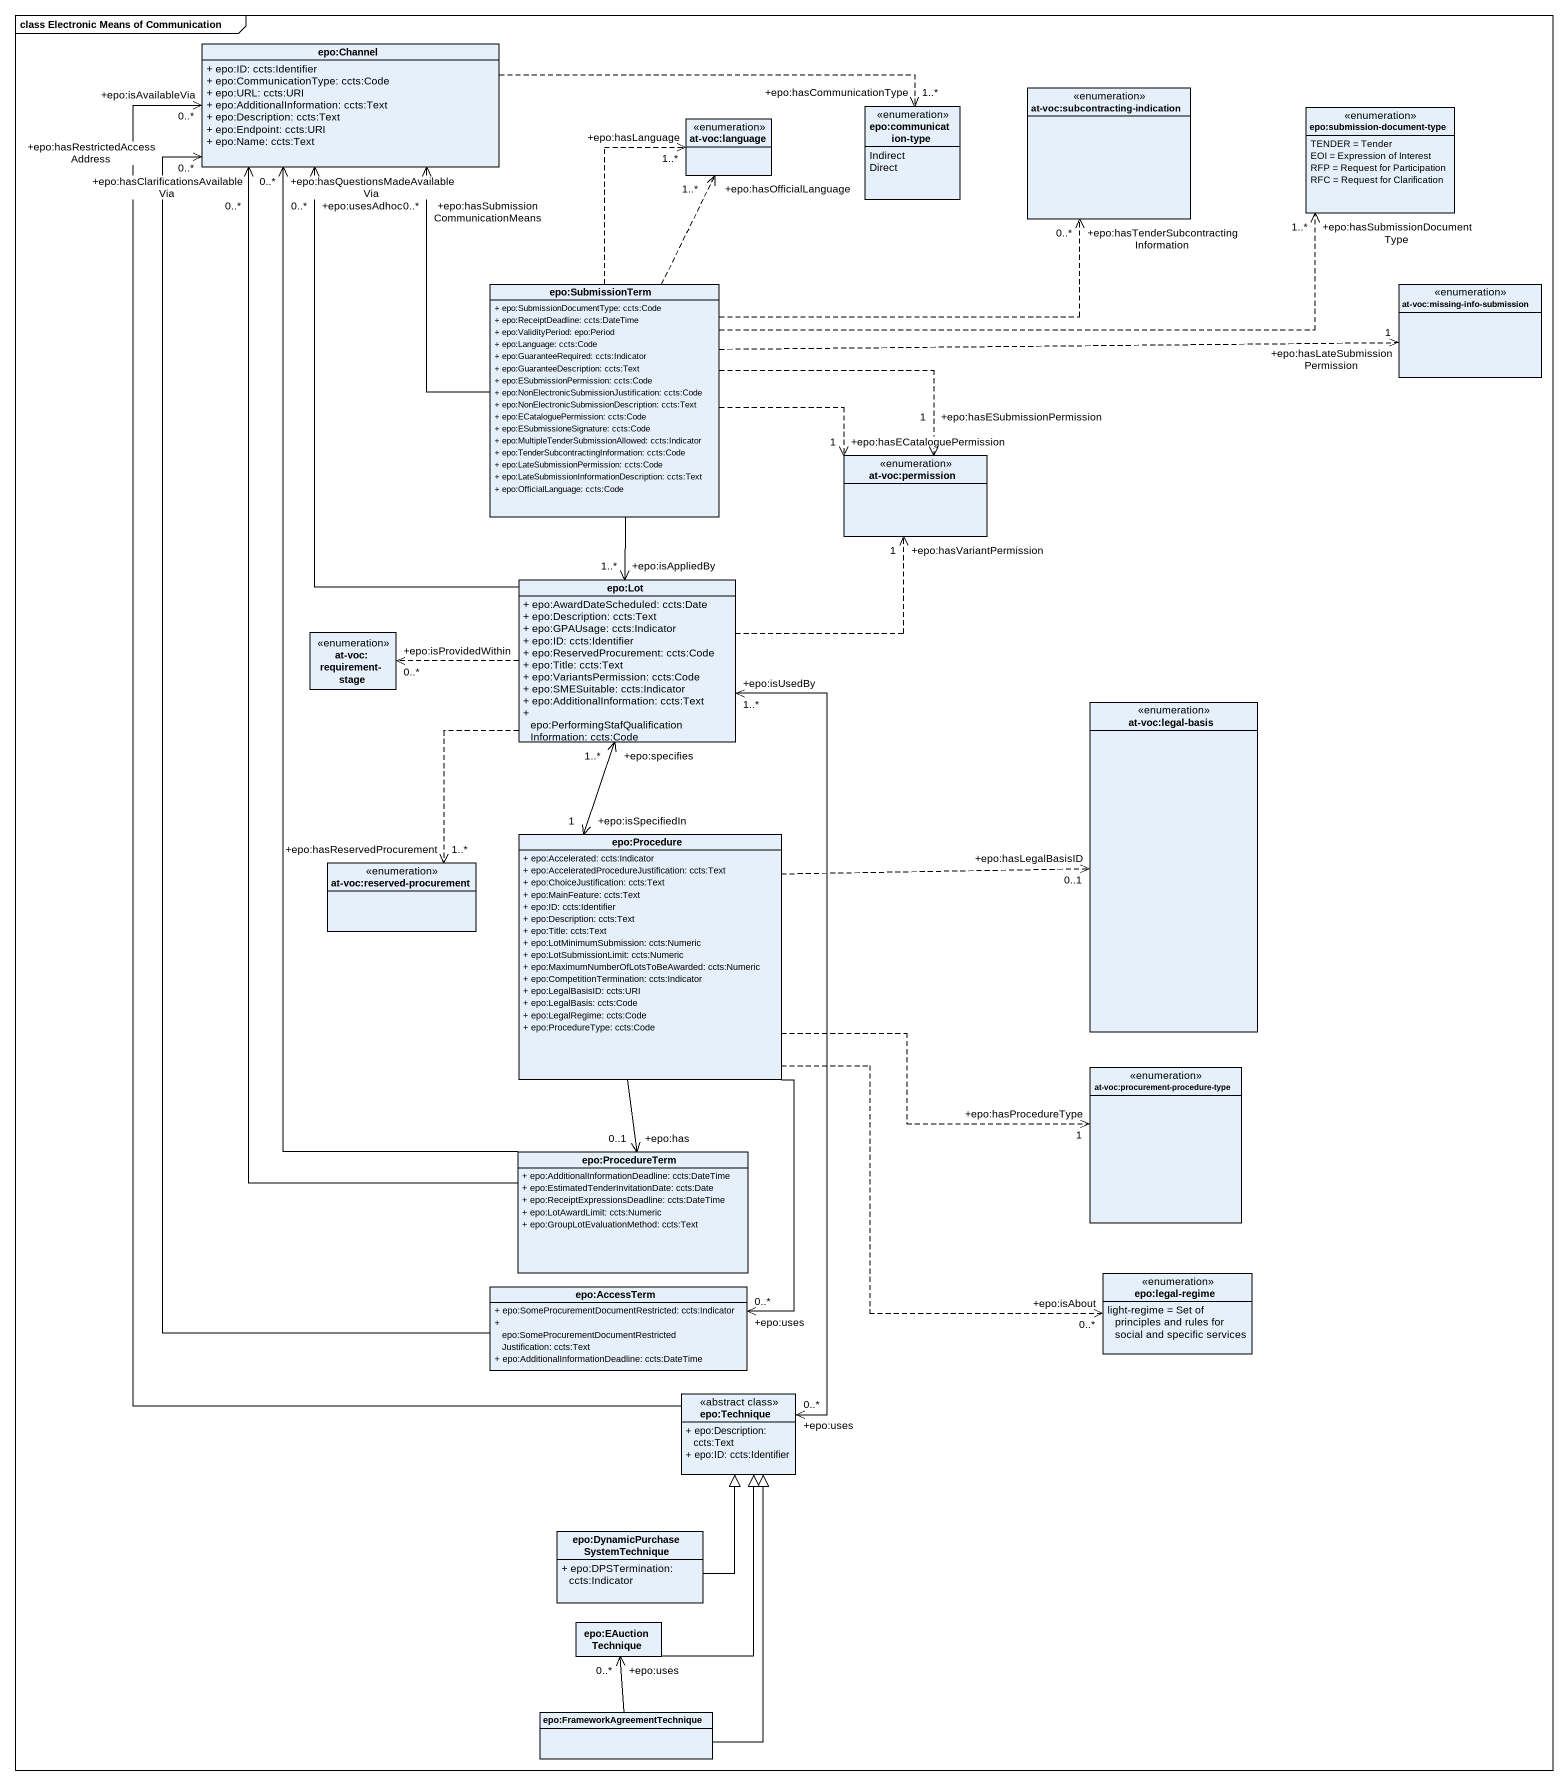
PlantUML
@startuml
mainframe class Electronic Means of Communication
hide circle
hide empty members
skinparam classAttributeIconSize 0
class "epo:Channel" as epo_Channel {
  + epo:ID: ccts:Identifier
  + epo:CommunicationType: ccts:Code
  + epo:URL: ccts:URI
  + epo:AdditionalInformation: ccts:Text
  + epo:Description: ccts:Text
  + epo:Endpoint: ccts:URI
  + epo:Name: ccts:Text
}
enum "at-voc:subcontracting-indication" as at_voc_subcontracting
enum "at-voc:language" as at_voc_language
enum "epo:communication-type" as epo_communication_type {
  Indirect
  Direct
}
enum "epo:submission-document-type" as epo_submission_document_type {
  TENDER = Tender
  EOI = Expression of Interest
  RFP = Request for Participation
  RFC = Request for Clarification
}
class "epo:SubmissionTerm" as epo_SubmissionTerm {
  + epo:SubmissionDocumentType: ccts:Code
  + epo:ReceiptDeadline: ccts:DateTime
  + epo:ValidityPeriod: epo:Period
  + epo:Language: ccts:Code
  + epo:GuaranteeRequired: ccts:Indicator
  + epo:GuaranteeDescription: ccts:Text
  + epo:ESubmissionPermission: ccts:Code
  + epo:NonElectronicSubmissionJustification: ccts:Code
  + epo:NonElectronicSubmissionDescription: ccts:Text
  + epo:ECataloguePermission: ccts:Code
  + epo:ESubmissioneSignature: ccts:Code
  + epo:MultipleTenderSubmissionAllowed: ccts:Indicator
  + epo:TenderSubcontractingInformation: ccts:Code
  + epo:LateSubmissionPermission: ccts:Code
  + epo:LateSubmissionInformationDescription: ccts:Text
  + epo:OfficialLanguage: ccts:Code
}
enum "at-voc:missing-info-submission" as at_voc_missing_info
enum "at-voc:permission" as at_voc_permission
class "epo:Lot" as epo_Lot {
  + epo:AwardDateScheduled: ccts:Date
  + epo:Description: ccts:Text
  + epo:GPAUsage: ccts:Indicator
  + epo:ID: ccts:Identifier
  + epo:ReservedProcurement: ccts:Code
  + epo:Title: ccts:Text
  + epo:VariantsPermission: ccts:Code
  + epo:SMESuitable: ccts:Indicator
  + epo:AdditionalInformation: ccts:Text
  + epo:PerformingStafQualificationInformation: ccts:Code
}
enum "at-voc:requirement-stage" as at_voc_requirement_stage
enum "at-voc:legal-basis" as at_voc_legal_basis
enum "at-voc:reserved-procurement" as at_voc_reserved_procurement
class "epo:Procedure" as epo_Procedure {
  + epo:Accelerated: ccts:Indicator
  + epo:AcceleratedProcedureJustification: ccts:Text
  + epo:ChoiceJustification: ccts:Text
  + epo:MainFeature: ccts:Text
  + epo:ID: ccts:Identifier
  + epo:Description: ccts:Text
  + epo:Title: ccts:Text
  + epo:LotMinimumSubmission: ccts:Numeric
  + epo:LotSubmissionLimit: ccts:Numeric
  + epo:MaximumNumberOfLotsToBeAwarded: ccts:Numeric
  + epo:CompetitionTermination: ccts:Indicator
  + epo:LegalBasisID: ccts:URI
  + epo:LegalBasis: ccts:Code
  + epo:LegalRegime: ccts:Code
  + epo:ProcedureType: ccts:Code
}
enum "at-voc:procurement-procedure-type" as at_voc_procurement
class "epo:ProcedureTerm" as epo_ProcedureTerm {
  + epo:AdditionalInformationDeadline: ccts:DateTime
  + epo:EstimatedTenderInvitationDate: ccts:Date
  + epo:ReceiptExpressionsDeadline: ccts:DateTime
  + epo:LotAwardLimit: ccts:Numeric
  + epo:GroupLotEvaluationMethod: ccts:Text
}
class "epo:AccessTerm" as epo_AccessTerm {
  + epo:SomeProcurementDocumentRestricted: ccts:Indicator
  + epo:SomeProcurementDocumentRestrictedJustification: ccts:Text
  + epo:AdditionalInformationDeadline: ccts:DateTime
}
enum "epo:legal-regime" as epo_legal_regime {
  light-regime = Set of principles and rules for social and specific services
}
class "epo:Technique" as epo_Technique <<abstract class>> {
  + epo:Description: ccts:Text
  + epo:ID: ccts:Identifier
}
class "epo:DynamicPurchaseSystemTechnique" as epo_DynamicPurchaseSystemTec {
  + epo:DPSTermination: ccts:Indicator
}
class "epo:EAuctionTechnique" as epo_EAuctionTechnique
class "epo:FrameworkAgreementTechnique" as epo_FrameworkAgreementTechni
epo_Channel .right.> "+epo:hasCommunicationType\n1..*" epo_communication_type
epo_SubmissionTerm -up-> "+epo:hasSubmissionCommunicationMeans\n0..*" epo_Channel
epo_SubmissionTerm .right.> "+epo:hasTenderSubcontractingInformation\n0..*" at_voc_subcontracting
epo_SubmissionTerm .up.> "+epo:hasOfficialLanguage\n1..*" at_voc_language
epo_SubmissionTerm .up.> "+epo:hasLanguage\n1..*" at_voc_language
epo_SubmissionTerm .right.> "+epo:hasSubmissionDocumentType\n1..*" epo_submission_document_type
epo_SubmissionTerm .right.> "+epo:hasLateSubmissionPermission\n1" at_voc_missing_info
epo_SubmissionTerm .right.> "+epo:hasECataloguePermission\n1" at_voc_permission
epo_SubmissionTerm .right.> "+epo:hasESubmissionPermission\n1" at_voc_permission
epo_SubmissionTerm --> "+epo:isAppliedBy\n1..*" epo_Lot
epo_Lot -up-> "+epo:usesAdhoc\n0..*" epo_Channel
epo_Lot .right.> "+epo:hasVariantPermission\n1" at_voc_permission
epo_Lot .left.> "+epo:isProvidedWithin\n0..*" at_voc_requirement_stage
epo_Lot ..> "+epo:hasReservedProcurement\n1..*" at_voc_reserved_procurement
epo_Procedure "+epo:isSpecifiedIn\n1" <-up-> "+epo:specifies\n1..*" epo_Lot
epo_Procedure .right.> "+epo:hasLegalBasisID\n0..1" at_voc_legal_basis
epo_Procedure .right.> "+epo:hasProcedureType\n1" at_voc_procurement
epo_Procedure --> "+epo:has\n0..1" epo_ProcedureTerm
epo_Procedure --> "+epo:uses\n0..*" epo_AccessTerm
epo_Procedure ..> "+epo:isAbout\n0..*" epo_legal_regime
epo_ProcedureTerm -up-> "+epo:hasQuestionsMadeAvailableVia\n0..*" epo_Channel
epo_ProcedureTerm -up-> "+epo:hasClarificationsAvailableVia\n0..*" epo_Channel
epo_AccessTerm -up-> "+epo:hasRestrictedAccessAddress\n0..*" epo_Channel
epo_Technique -up-> "+epo:isAvailableVia\n0..*" epo_Channel
epo_Technique "+epo:uses\n0..*" <-up-> "+epo:isUsedBy\n1..*" epo_Lot
epo_DynamicPurchaseSystemTec -up-|> epo_Technique
epo_EAuctionTechnique -up-|> epo_Technique
epo_FrameworkAgreementTechni -up-|> epo_Technique
epo_FrameworkAgreementTechni -up-> "+epo:uses\n0..*" epo_EAuctionTechnique
@enduml
